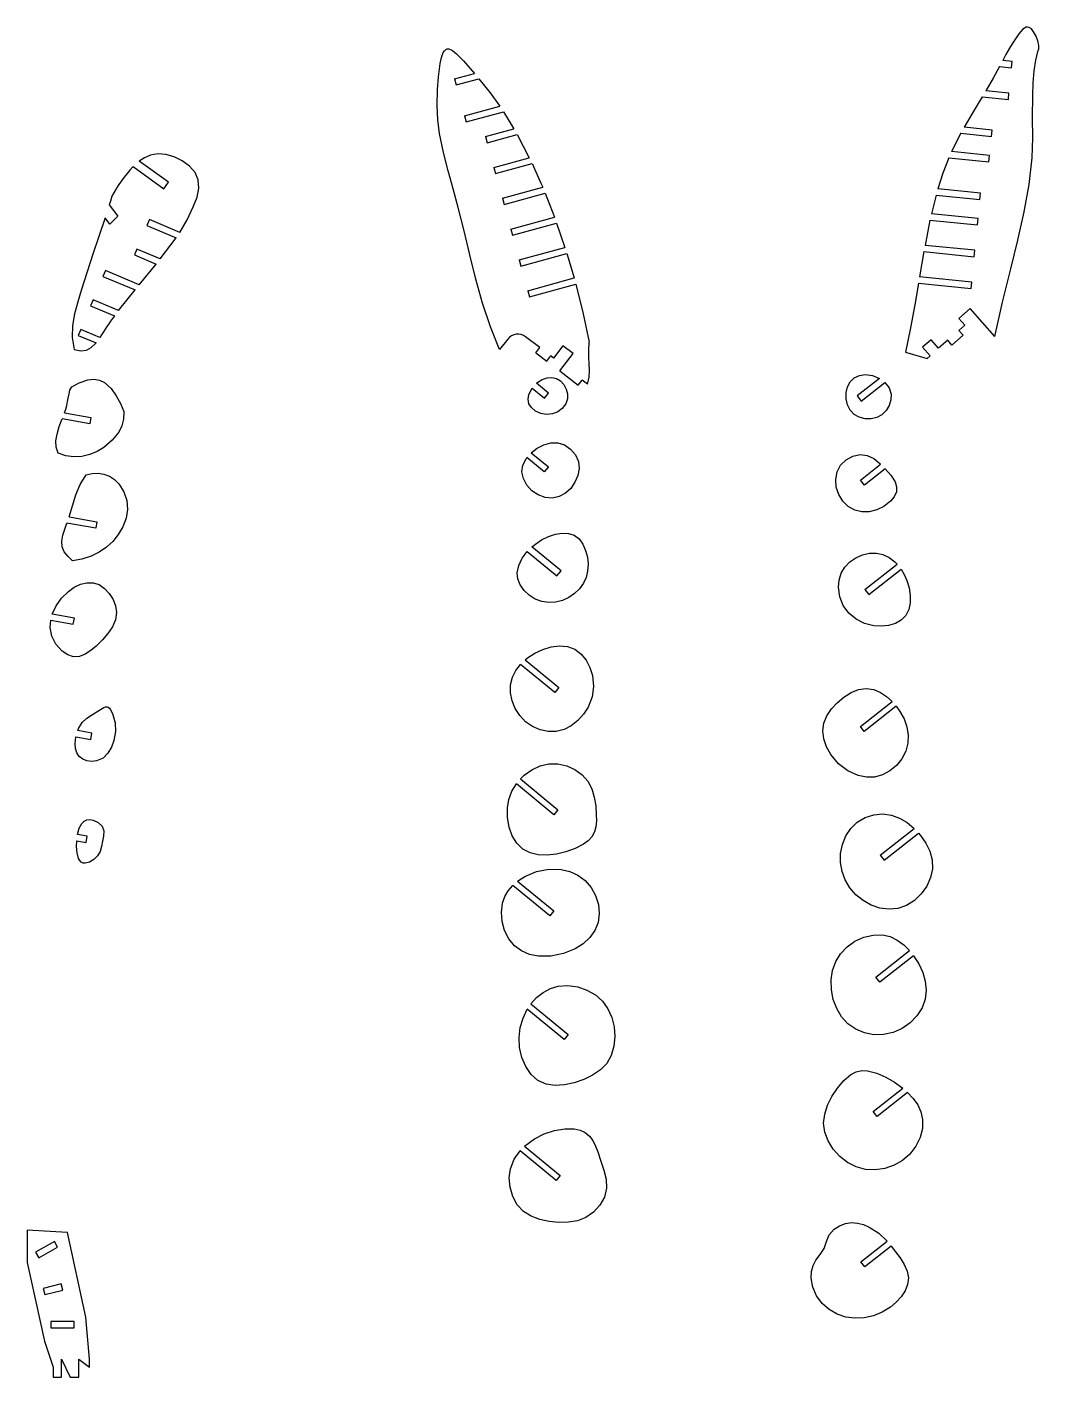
# Model space of a CAD drawing. Extents: x -2497 to 2877, y -2024 to 2358.
# Drawn here: x -1964 to -1489, y 782 to 1416 of the extents above; entities that cross this region are included whole.
import ezdxf

# ---------------------------------------------------------------- set-up
doc = ezdxf.new("R2010")
doc.units = 0
doc.layers.get('0').update_dxf_attribs({"linetype": 'CONTINUOUS'})

msp = doc.modelspace()

# ---------------------------------------------------------------- linework, layer by layer
at = {"color": 7, "linetype": 'CONTINUOUS'}
for p, q in [((-1763.33, 1391.83), (-1753.96, 1394.39)), ((-1507.38, 1397.59), (-1501.79, 1397.04)), ((-1501.49, 1400.02), (-1505.9, 1400.46)), ((-1501.79, 1397.04), (-1501.49, 1400.02)), ((-1763.33, 1391.83), (-1762.54, 1388.93)), ((-1762.54, 1388.93), (-1751.81, 1391.87)), ((-1515.53, 1383.33), (-1503.28, 1382.11)), ((-1502.98, 1385.1), (-1513.8, 1386.17)), ((-1503.28, 1382.11), (-1502.98, 1385.1)), ((-1758.58, 1374.47), (-1742.01, 1379)), ((-1757.79, 1371.57), (-1740.25, 1376.37)), ((-1740.25, 1376.37), (-1735.35, 1368.38)), ((-1758.58, 1374.47), (-1757.79, 1371.57)), ((-1510.91, 1367.8), (-1524.07, 1369.11)), ((-1748.72, 1364.72), (-1735.35, 1368.38)), ((-1748.72, 1364.72), (-1747.93, 1361.83)), ((-1747.93, 1361.83), (-1733.83, 1365.69)), ((-1733.83, 1365.69), (-1728.16, 1354.8)), ((-1525.66, 1366.25), (-1529.96, 1357.64)), ((-1525.66, 1366.25), (-1511.21, 1364.81)), ((-1511.21, 1364.81), (-1510.91, 1367.8)), ((-1512.1, 1355.86), (-1529.96, 1357.64)), ((-1914.2, 1350.6), (-1899.77, 1340.23)), ((-1897.61, 1343.24), (-1911.36, 1353.12)), ((-1744.76, 1350.25), (-1728.16, 1354.8)), ((-1744.76, 1350.25), (-1743.97, 1347.36)), ((-1743.97, 1347.36), (-1726.84, 1352.05)), ((-1531.22, 1354.75), (-1512.4, 1352.87)), ((-1512.4, 1352.87), (-1512.1, 1355.86)), ((-1899.77, 1340.23), (-1897.61, 1343.24)), ((-1740.8, 1335.79), (-1721.89, 1340.96)), ((-1740.01, 1332.89), (-1720.73, 1338.17)), ((-1720.73, 1338.17), (-1716.35, 1326.93)), ((-1537.21, 1337.26), (-1539.42, 1328.43)), ((-1537.21, 1337.26), (-1516.6, 1335.2)), ((-1516.3, 1338.19), (-1536.38, 1340.19)), ((-1516.6, 1335.2), (-1516.3, 1338.19)), ((-1925.36, 1332.63), (-1921.3, 1327.4)), ((-1740.8, 1335.79), (-1740.01, 1332.89)), ((-1925.02, 1323.66), (-1927.27, 1326.56)), ((-1921.3, 1327.4), (-1925.02, 1323.66)), ((-1906.54, 1325.72), (-1907.7, 1322.96)), ((-1892.29, 1319.74), (-1906.54, 1325.72)), ((-1736.84, 1321.32), (-1716.35, 1326.93)), ((-1540.07, 1325.48), (-1542.38, 1313.65)), ((-1540.07, 1325.48), (-1517.79, 1323.26)), ((-1517.49, 1326.24), (-1539.42, 1328.43)), ((-1517.79, 1323.26), (-1517.49, 1326.24)), ((-1907.7, 1322.96), (-1894.01, 1317.21)), ((-1736.84, 1321.32), (-1736.05, 1318.42)), ((-1736.05, 1318.42), (-1715.32, 1324.1)), ((-1715.32, 1324.1), (-1711.43, 1312.72)), ((-1912.35, 1311.89), (-1913.51, 1309.13)), ((-1901.45, 1307.32), (-1912.35, 1311.89)), ((-1901.45, 1307.32), (-1894.01, 1317.21)), ((-1732.88, 1306.85), (-1711.43, 1312.72)), ((-1518.98, 1311.32), (-1542.38, 1313.65)), ((-1913.51, 1309.13), (-1903.38, 1304.88)), ((-1732.88, 1306.85), (-1732.09, 1303.96)), ((-1732.09, 1303.96), (-1710.52, 1309.86)), ((-1710.52, 1309.86), (-1707.09, 1298.36)), ((-1542.91, 1310.69), (-1544.95, 1298.83)), ((-1542.91, 1310.69), (-1519.27, 1308.33)), ((-1519.27, 1308.33), (-1518.98, 1311.32)), ((-1927.16, 1301.84), (-1928.32, 1299.07)), ((-1911.25, 1295.16), (-1927.16, 1301.84)), ((-1911.25, 1295.16), (-1903.38, 1304.88)), ((-1928.32, 1299.07), (-1913.24, 1292.74)), ((-1728.92, 1292.38), (-1707.09, 1298.36)), ((-1728.13, 1289.49), (-1706.29, 1295.46)), ((-1545.45, 1295.87), (-1520.76, 1293.41)), ((-1520.47, 1296.39), (-1544.95, 1298.83)), ((-1520.76, 1293.41), (-1520.47, 1296.39)), ((-1932.96, 1288.01), (-1934.12, 1285.24)), ((-1921.09, 1283.03), (-1932.96, 1288.01)), ((-1921.09, 1283.03), (-1913.24, 1292.74)), ((-1728.92, 1292.38), (-1728.13, 1289.49)), ((-1934.12, 1285.24), (-1922.95, 1280.55)), ((-1521.24, 1283.96), (-1526.53, 1279.27)), ((-1509.69, 1270.93), (-1521.24, 1283.96)), ((-1938.77, 1274.18), (-1939.93, 1271.41)), ((-1929.74, 1270.39), (-1938.77, 1274.18)), ((-1526.53, 1279.27), (-1523.78, 1276.17)), ((-1523.78, 1276.17), (-1526.5, 1273.75)), ((-1939.93, 1271.41), (-1931.57, 1267.9)), ((-1738.3, 1269.64), (-1742.11, 1264.7)), ((-1723.21, 1265.63), (-1729.9, 1270.75)), ((-1539.57, 1269.34), (-1543.5, 1265.86)), ((-1536.01, 1265.33), (-1539.57, 1269.34)), ((-1531.76, 1269.1), (-1536.01, 1265.33)), ((-1529.77, 1266.85), (-1531.76, 1269.1)), ((-1529.77, 1266.85), (-1524.51, 1271.51)), ((-1524.51, 1271.51), (-1526.5, 1273.75)), ((-1725.03, 1263.24), (-1723.21, 1265.63)), ((-1725.03, 1263.24), (-1719.92, 1259.33)), ((-1719.92, 1259.33), (-1718.1, 1261.72)), ((-1716.85, 1260.76), (-1718.1, 1261.72)), ((-1712.43, 1266.53), (-1716.85, 1260.76)), ((-1713.86, 1254.69), (-1707.62, 1262.84)), ((-1707.62, 1262.84), (-1712.43, 1266.53)), ((-1551.55, 1263.58), (-1541.36, 1260.59)), ((-1543.5, 1265.86), (-1539.94, 1261.85)), ((-1539.94, 1261.85), (-1541.36, 1260.59)), ((-1719.19, 1244.3), (-1724.82, 1248.92)), ((-1713.86, 1254.69), (-1705.15, 1248.03)), ((-1705.15, 1248.03), (-1703.33, 1250.42)), ((-1700.78, 1248.46), (-1703.33, 1250.42)), ((-1563.72, 1251.2), (-1574.2, 1242.94)), ((-1572.34, 1240.58), (-1561.22, 1249.35)), ((-1726.84, 1246.69), (-1721.1, 1241.98)), ((-1721.1, 1241.98), (-1719.19, 1244.3)), ((-1574.2, 1242.94), (-1572.34, 1240.58)), ((-1934.5, 1229.83), (-1947.5, 1232.18)), ((-1946.38, 1235.03), (-1933.97, 1232.78)), ((-1933.97, 1232.78), (-1934.5, 1229.83)), ((-1721.13, 1207.36), (-1729.28, 1214.04)), ((-1727.25, 1216.26), (-1719.23, 1209.68)), ((-1572.73, 1203.5), (-1563.29, 1210.94)), ((-1719.23, 1209.68), (-1721.13, 1207.36)), ((-1561.17, 1208.8), (-1570.87, 1201.15)), ((-1570.87, 1201.15), (-1572.73, 1203.5)), ((-1944.22, 1186.16), (-1931.15, 1183.79)), ((-1931.69, 1180.84), (-1945.2, 1183.29)), ((-1931.15, 1183.79), (-1931.69, 1180.84)), ((-1729.14, 1169.97), (-1715.17, 1158.52)), ((-1713.27, 1160.84), (-1726.99, 1172.09)), ((-1715.17, 1158.52), (-1713.27, 1160.84)), ((-1570.63, 1152.05), (-1555.52, 1163.95)), ((-1568.77, 1149.69), (-1553.65, 1161.61)), ((-1570.63, 1152.05), (-1568.77, 1149.69)), ((-1952.82, 1137.68), (-1942.24, 1135.76)), ((-1941.7, 1138.71), (-1952.08, 1140.59)), ((-1942.24, 1135.76), (-1941.7, 1138.71)), ((-1716.19, 1103.73), (-1732.27, 1116.92)), ((-1730.11, 1119.03), (-1714.29, 1106.05)), ((-1714.29, 1106.05), (-1716.19, 1103.73)), ((-1572.76, 1087.82), (-1557.88, 1099.55)), ((-1555.89, 1097.3), (-1570.9, 1085.47)), ((-1933.49, 1084.65), (-1940.18, 1085.86)), ((-1934.02, 1081.7), (-1933.49, 1084.65)), ((-1570.9, 1085.47), (-1572.76, 1087.82)), ((-1941.01, 1082.97), (-1934.02, 1081.7)), ((-1716.63, 1046.37), (-1734.25, 1060.82)), ((-1732.36, 1063.15), (-1714.73, 1048.69)), ((-1714.73, 1048.69), (-1716.63, 1046.37)), ((-1563.5, 1027.38), (-1547.54, 1039.96)), ((-1940.65, 1034.17), (-1936.23, 1033.37)), ((-1935.69, 1036.32), (-1940.27, 1037.15)), ((-1936.23, 1033.37), (-1935.69, 1036.32)), ((-1561.64, 1025.03), (-1545.47, 1037.77)), ((-1563.5, 1027.38), (-1561.64, 1025.03)), ((-1733.65, 1015.21), (-1716.69, 1001.3)), ((-1718.6, 998.98), (-1735.93, 1013.2)), ((-1716.69, 1001.3), (-1718.6, 998.98)), ((-1565.48, 970.06), (-1549.62, 982.56)), ((-1547.77, 980.2), (-1563.63, 967.71)), ((-1563.63, 967.71), (-1565.48, 970.06)), ((-1727.43, 957.55), (-1709.94, 943.21)), ((-1711.84, 940.89), (-1729.09, 955.04)), ((-1709.94, 943.21), (-1711.84, 940.89)), ((-1566.75, 907.08), (-1552.83, 918.05)), ((-1550.55, 916.03), (-1564.9, 904.72)), ((-1564.9, 904.72), (-1566.75, 907.08)), ((-1715.51, 874.72), (-1732.52, 888.67)), ((-1730.39, 890.8), (-1713.6, 877.03)), ((-1713.6, 877.03), (-1715.51, 874.72)), ((-1944.96, 850.29), (-1963.97, 851.32)), ((-1963.97, 851.32), (-1963.97, 836.14)), ((-1936.42, 810.52), (-1944.96, 850.29)), ((-1951.09, 846.03), (-1959.94, 841.06)), ((-1958.47, 838.44), (-1949.62, 843.42)), ((-1949.62, 843.42), (-1951.09, 846.03)), ((-1572.5, 836.51), (-1560.22, 846.18)), ((-1558.27, 843.9), (-1570.64, 834.15)), ((-1959.94, 841.06), (-1958.47, 838.44)), ((-1963.97, 836.14), (-1955.75, 799.18)), ((-1570.64, 834.15), (-1572.5, 836.51)), ((-1947.92, 826.15), (-1956.38, 824.01)), ((-1956.38, 824.01), (-1955.65, 821.1)), ((-1947.18, 823.24), (-1947.92, 826.15)), ((-1955.65, 821.1), (-1947.18, 823.24)), ((-1941.82, 808.52), (-1952.84, 808.52)), ((-1952.84, 808.52), (-1952.84, 805.52)), ((-1952.84, 805.52), (-1941.82, 805.52)), ((-1941.82, 805.52), (-1941.82, 808.52)), ((-1934.59, 790.83), (-1936.42, 810.52)), ((-1955.75, 799.18), (-1951.73, 787)), ((-1951.73, 787), (-1951.73, 782.42)), ((-1947.79, 790.83), (-1943.75, 782.42)), ((-1947.79, 782.42), (-1947.79, 790.83)), ((-1939.61, 790.83), (-1934.59, 787)), ((-1939.61, 782.42), (-1939.61, 790.83)), ((-1934.59, 787), (-1934.59, 790.83)), ((-1951.73, 782.42), (-1947.79, 782.42)), ((-1943.75, 782.42), (-1939.61, 782.42))]:
    msp.add_line(p, q, dxfattribs=at)
at = {"color": 7, "linetype": 'CONTINUOUS', "flags": 128}
for points in [[(-1509.69, 1270.93), (-1505.96, 1287.06), (-1502.27, 1302.03), (-1498.83, 1316.07), (-1495.86, 1329.39), (-1493.56, 1342.23), (-1492.16, 1354.81), (-1491.82, 1364.09), (-1491.92, 1373.71), (-1491.85, 1384.01), (-1491.61, 1389.99), (-1491.16, 1395.6), (-1490.44, 1400.56), (-1489.42, 1404.62), (-1489.01, 1405.95), (-1488.89, 1407.53), (-1489.39, 1409.72), (-1490.29, 1411.89), (-1491.46, 1413.95), (-1492.48, 1415.22), (-1493.5, 1415.98), (-1494.24, 1416.15), (-1494.98, 1416.03), (-1496.44, 1415.11), (-1498.28, 1412.99), (-1499.95, 1410.55), (-1501.42, 1408.27), (-1502.71, 1406.18), (-1504.43, 1403.18), (-1505.9, 1400.46)], [(-1742.11, 1264.7), (-1746.4, 1275.38), (-1750.06, 1286.49), (-1753.24, 1297.84), (-1756.1, 1309.23), (-1758.8, 1320.48), (-1761.5, 1331.4), (-1763.87, 1340.17), (-1766.29, 1348.66), (-1768.52, 1357.2), (-1770.27, 1366.16), (-1771.05, 1372.54), (-1771.42, 1379.38), (-1771.31, 1386.77), (-1770.86, 1392.75), (-1770.03, 1399.03), (-1769.4, 1401.88), (-1768.54, 1404.15), (-1768.01, 1404.99), (-1767.4, 1405.58), (-1766.7, 1405.88), (-1765.92, 1405.87), (-1764.19, 1405.07), (-1762.27, 1403.5), (-1759.12, 1400.24), (-1753.96, 1394.39)], [(-1507.38, 1397.59), (-1510.34, 1392.06), (-1513.8, 1386.17)], [(-1751.81, 1391.87), (-1746.55, 1385.29), (-1742.01, 1379)], [(-1515.53, 1383.33), (-1519.82, 1376.33), (-1524.07, 1369.11)], [(-1885.92, 1331.78), (-1884.02, 1336.3), (-1883.25, 1340.5), (-1883.6, 1344.34), (-1885.1, 1347.8), (-1887.7, 1350.83), (-1891.09, 1353.33), (-1894.93, 1355.18), (-1898.86, 1356.28), (-1902.59, 1356.54), (-1906.07, 1355.93), (-1908.75, 1354.8), (-1911.36, 1353.12)], [(-1726.84, 1352.05), (-1722.73, 1342.92), (-1721.89, 1340.96)], [(-1531.22, 1354.75), (-1534.01, 1347.52), (-1536.38, 1340.19)], [(-1924.13, 1336.77), (-1924.81, 1334.45), (-1925.36, 1332.63)], [(-1892.29, 1319.74), (-1888.76, 1325.65), (-1885.92, 1331.78)], [(-1927.27, 1326.56), (-1932.99, 1309.59), (-1938.58, 1292.52), (-1940.18, 1287.07), (-1941.6, 1281.55), (-1942.55, 1275.98), (-1942.74, 1270.39), (-1941.85, 1264.77)], [(-1706.29, 1295.46), (-1702.8, 1281.54), (-1700.02, 1268.17)], [(-1545.45, 1295.87), (-1547.21, 1285.73), (-1549.21, 1274.99), (-1551.55, 1263.58)], [(-1941.85, 1264.77), (-1938.7, 1264.13), (-1936.04, 1264.52), (-1933.78, 1265.75), (-1931.82, 1267.61), (-1931.57, 1267.9)], [(-1700.78, 1248.46), (-1700.1, 1251.84), (-1699.96, 1254.97), (-1700.1, 1258.19), (-1700.24, 1261.02), (-1700.25, 1264.29), (-1700.02, 1268.17)], [(-1942.97, 1247.19), (-1939.47, 1249.18), (-1935.39, 1250.54), (-1932.6, 1250.83), (-1929.94, 1250.44), (-1927.54, 1249.26), (-1924.49, 1246.4), (-1922.04, 1243), (-1920.1, 1239.43), (-1918.5, 1235.65)], [(-1724.82, 1248.92), (-1724.18, 1249.43), (-1722.08, 1250.67), (-1719.83, 1251.4), (-1717.57, 1251.57), (-1715.41, 1251.12), (-1713.49, 1249.99), (-1711.92, 1248.29), (-1710.79, 1246.19), (-1710.2, 1243.9), (-1710.23, 1241.59), (-1711.08, 1239.18), (-1712.67, 1237.11), (-1714.81, 1235.51), (-1717.34, 1234.5), (-1720.06, 1234.21), (-1722.78, 1234.68), (-1725.24, 1235.81), (-1727.2, 1237.48), (-1728.31, 1239.32), (-1728.68, 1241.4), (-1728.35, 1243.6), (-1726.84, 1246.69)], [(-1561.22, 1249.35), (-1559.27, 1246.82), (-1558.32, 1243.87), (-1558.39, 1241.18), (-1559.19, 1238.54), (-1560.62, 1236.12), (-1562.6, 1234.15), (-1565.02, 1232.81), (-1567.74, 1232.18), (-1570.55, 1232.23), (-1573.25, 1232.94), (-1575.64, 1234.31), (-1577.51, 1236.31), (-1578.76, 1238.82), (-1579.38, 1241.63), (-1579.37, 1244.51), (-1578.74, 1247.25), (-1577.47, 1249.62), (-1575.59, 1251.42), (-1573.22, 1252.54), (-1570.55, 1252.98), (-1567.04, 1252.56), (-1563.72, 1251.2)], [(-1946.38, 1235.03), (-1945.74, 1236.82), (-1945.28, 1238.47), (-1944.88, 1240.36), (-1944.58, 1241.94), (-1944.21, 1243.93), (-1943.79, 1245.71), (-1942.97, 1247.19)], [(-1949.35, 1216.11), (-1950.25, 1218.98), (-1950.37, 1221.89), (-1949.88, 1224.99), (-1948.8, 1228.69), (-1947.5, 1232.18)], [(-1918.5, 1235.65), (-1918.65, 1232.08), (-1919.45, 1228.89), (-1920.85, 1226.02), (-1923.92, 1222.14), (-1927.96, 1218.72), (-1931.09, 1216.84), (-1934.51, 1215.41), (-1938.16, 1214.55), (-1941.96, 1214.37), (-1945.78, 1214.91), (-1949.35, 1216.11)], [(-1727.25, 1216.26), (-1724.46, 1218.39), (-1721.37, 1219.99), (-1718.08, 1220.93), (-1714.79, 1220.99), (-1711.62, 1219.98), (-1708.79, 1218.01), (-1706.54, 1215.32), (-1705.13, 1212.2), (-1704.77, 1208.89), (-1705.36, 1205.58), (-1706.74, 1202.43), (-1708.74, 1199.58), (-1711.24, 1197.26), (-1714.16, 1195.68), (-1717.37, 1195.03), (-1720.72, 1195.34), (-1723.96, 1196.52), (-1726.9, 1198.49), (-1729.29, 1201.1), (-1730.94, 1204.14), (-1731.63, 1207.35), (-1731.17, 1210.52), (-1729.68, 1213.49), (-1729.28, 1214.04)], [(-1561.17, 1208.8), (-1558.51, 1205.76), (-1556.45, 1202.6), (-1555.71, 1200.28), (-1555.86, 1197.94), (-1556.91, 1195.65), (-1558.65, 1193.52), (-1561.66, 1191.13), (-1565.04, 1189.43), (-1568.56, 1188.55), (-1572.06, 1188.51), (-1575.39, 1189.37), (-1578.4, 1191.13), (-1580.95, 1193.63), (-1582.88, 1196.7), (-1584.04, 1200.16), (-1584.33, 1203.77), (-1583.69, 1207.29), (-1582.06, 1210.46), (-1579.47, 1213.01), (-1576.25, 1214.74), (-1572.81, 1215.47), (-1569.53, 1215.02), (-1566.5, 1213.54), (-1563.67, 1211.3), (-1563.29, 1210.94)], [(-1944.22, 1186.16), (-1942.63, 1191.44), (-1941.05, 1196.49), (-1939.06, 1201.34), (-1936.22, 1205.98)], [(-1936.22, 1205.98), (-1933.41, 1206.57), (-1930.58, 1206.68), (-1927.83, 1206.25), (-1925.26, 1205.24), (-1922.94, 1203.67), (-1920.92, 1201.66), (-1918.55, 1198.02), (-1917.14, 1193.94), (-1916.82, 1189.73), (-1917.49, 1185.57), (-1918.98, 1181.59), (-1921.1, 1177.91), (-1923.7, 1174.66), (-1926.65, 1171.92), (-1930.02, 1169.64), (-1933.87, 1167.77), (-1938.18, 1166.31), (-1942.54, 1165.6)], [(-1942.54, 1165.6), (-1944.68, 1167.53), (-1946.45, 1169.74), (-1947.47, 1172.18), (-1947.63, 1174.79), (-1947.14, 1177.58), (-1946.25, 1180.43), (-1945.2, 1183.29)], [(-1726.99, 1172.09), (-1722.37, 1175.41), (-1719.19, 1176.99), (-1715.93, 1178.08), (-1712.74, 1178.6), (-1709.73, 1178.45), (-1707.04, 1177.55), (-1704.78, 1175.84), (-1703.01, 1173.4), (-1701.72, 1170.46), (-1700.92, 1167.23), (-1700.6, 1163.94), (-1700.77, 1160.78), (-1701.47, 1157.79), (-1702.73, 1155.01), (-1704.57, 1152.46), (-1706.9, 1150.22), (-1709.62, 1148.37), (-1712.62, 1146.98), (-1715.8, 1146.14), (-1719.06, 1145.93), (-1722.29, 1146.42), (-1725.38, 1147.61), (-1728.19, 1149.4), (-1730.57, 1151.66), (-1732.39, 1154.26), (-1733.5, 1157.07), (-1733.79, 1159.98), (-1733.12, 1163.44), (-1731.52, 1166.81), (-1729.14, 1169.97)], [(-1553.65, 1161.61), (-1552.12, 1159.08), (-1550.88, 1156.35), (-1549.84, 1152.88), (-1549.31, 1149.35), (-1549.36, 1145.89), (-1550.05, 1142.69), (-1551.42, 1139.9), (-1553.53, 1137.69), (-1556.29, 1136.12), (-1559.5, 1135.17), (-1562.93, 1134.82), (-1566.38, 1135.05), (-1570.78, 1136.19), (-1574.78, 1138.22), (-1578.17, 1141.05), (-1580.78, 1144.59), (-1582.43, 1148.73), (-1583, 1153.19), (-1582.7, 1156.53), (-1581.72, 1159.71), (-1580.04, 1162.59), (-1577.73, 1165.06), (-1574.92, 1167.03), (-1571.8, 1168.43), (-1568.52, 1169.19), (-1565.25, 1169.23), (-1562.14, 1168.51), (-1559.25, 1167.08), (-1556.63, 1165.06), (-1555.52, 1163.95)], [(-1952.08, 1140.59), (-1950.3, 1144.51), (-1947.75, 1148.1), (-1944.55, 1151.22), (-1941.81, 1153.14), (-1938.89, 1154.53), (-1935.91, 1155.29), (-1932.96, 1155.28), (-1930.14, 1154.38), (-1927.56, 1152.64), (-1925.33, 1150.26), (-1923.58, 1147.45), (-1922.42, 1144.41), (-1921.96, 1141.35), (-1922.44, 1137.87), (-1923.86, 1134.6), (-1926, 1131.49), (-1928.6, 1128.48), (-1931.47, 1125.56), (-1933.99, 1123.39), (-1936.62, 1121.69), (-1939.33, 1120.68), (-1942.1, 1120.55), (-1944.86, 1121.44), (-1947.48, 1123.16), (-1950.41, 1126.4), (-1952.33, 1130.23), (-1953.05, 1134.3), (-1952.82, 1137.68)], [(-1730.11, 1119.03), (-1728.96, 1119.97), (-1725.56, 1122.2), (-1721.84, 1123.94), (-1717.93, 1125.11), (-1714.02, 1125.59), (-1710.26, 1125.28), (-1706.84, 1124.07), (-1703.9, 1121.9), (-1701.52, 1118.93), (-1699.73, 1115.43), (-1698.57, 1111.68), (-1698.05, 1106.63), (-1698.72, 1101.67), (-1700.59, 1096.89), (-1702.72, 1093.55), (-1705.36, 1090.6), (-1708.44, 1088.17), (-1711.85, 1086.42), (-1715.51, 1085.48), (-1719.3, 1085.44), (-1723.07, 1086.22), (-1726.65, 1087.78), (-1729.88, 1090.03), (-1732.62, 1092.89), (-1734.77, 1096.22), (-1736.26, 1099.85), (-1737.01, 1103.62), (-1736.94, 1107.37), (-1736.01, 1110.96), (-1734.43, 1114.07), (-1732.27, 1116.92)], [(-1555.89, 1097.3), (-1554.18, 1094.9), (-1552.24, 1091.33), (-1550.92, 1087.6), (-1550.31, 1083.77), (-1550.47, 1079.95), (-1551.48, 1076.21), (-1553.32, 1072.68), (-1555.83, 1069.52), (-1558.89, 1066.91), (-1562.35, 1065.03), (-1566.06, 1064.03), (-1569.88, 1063.97), (-1573.71, 1064.77), (-1578.59, 1066.99), (-1582.97, 1070.34), (-1586.56, 1074.58), (-1588.57, 1078.17), (-1589.87, 1081.94), (-1590.36, 1085.74), (-1589.93, 1089.42), (-1588.53, 1092.84), (-1586.33, 1096.01), (-1583.58, 1098.93), (-1580.47, 1101.58), (-1577.11, 1103.75), (-1573.58, 1105.2), (-1569.97, 1105.69), (-1566.36, 1105.08), (-1563.36, 1103.79), (-1560.5, 1101.9), (-1557.88, 1099.55)], [(-1940.18, 1085.86), (-1939.77, 1086.83), (-1938.03, 1089.65), (-1935.82, 1091.7), (-1933.2, 1093.38), (-1930.26, 1095.23), (-1927.96, 1096.65), (-1927.12, 1096.97), (-1926.33, 1097.02), (-1925.79, 1096.84), (-1925.31, 1096.46), (-1924.87, 1095.93), (-1923.82, 1093.82), (-1922.6, 1089.52), (-1922.43, 1085.4), (-1923.15, 1081.2), (-1924.27, 1078.05), (-1925.96, 1075.21), (-1928.29, 1073), (-1931.31, 1071.7), (-1933.57, 1071.42), (-1935.81, 1071.65), (-1937.83, 1072.39), (-1939.42, 1073.64), (-1940.52, 1075.37), (-1941.14, 1077.46), (-1941.34, 1079.77), (-1941.01, 1082.97)], [(-1732.36, 1063.15), (-1730.52, 1064.93), (-1727, 1067.46), (-1723.13, 1069.27), (-1719.01, 1070.23), (-1714.79, 1070.26), (-1710.62, 1069.35), (-1706.74, 1067.62), (-1703.34, 1065.17), (-1700.65, 1062.12), (-1698.8, 1058.59), (-1697.64, 1054.69), (-1697, 1050.56), (-1696.71, 1046.31), (-1696.66, 1043.48), (-1696.87, 1040.76), (-1697.56, 1038.27), (-1698.82, 1036.06), (-1700.59, 1034.14), (-1702.79, 1032.49), (-1706.66, 1030.47), (-1710.97, 1028.96), (-1715.41, 1027.92), (-1719.79, 1027.4), (-1723.97, 1027.53), (-1727.83, 1028.44), (-1731.22, 1030.26), (-1734.03, 1033.02), (-1736.2, 1036.54), (-1737.69, 1040.61), (-1738.45, 1045.01), (-1738.44, 1049.53), (-1737.72, 1053.57), (-1736.31, 1057.36), (-1734.25, 1060.82)], [(-1545.47, 1037.77), (-1544.48, 1036.57), (-1542.01, 1033.01), (-1540.14, 1029.19), (-1539.04, 1025.17), (-1538.88, 1021.03), (-1539.77, 1016.86), (-1541.57, 1012.86), (-1544.15, 1009.21), (-1547.35, 1006.11), (-1551.05, 1003.76), (-1555.08, 1002.36), (-1559.3, 1001.98), (-1563.55, 1002.53), (-1567.66, 1003.91), (-1571.48, 1006.03), (-1574.85, 1008.78), (-1577.64, 1012.05), (-1579.81, 1015.74), (-1581.3, 1019.74), (-1582.06, 1023.93), (-1582.03, 1028.21), (-1581.2, 1032.44), (-1579.6, 1036.42), (-1577.27, 1039.98), (-1574.23, 1042.91), (-1570.57, 1045.05), (-1566.5, 1046.33), (-1562.28, 1046.73), (-1558.14, 1046.19), (-1554.32, 1044.79), (-1550.77, 1042.67), (-1547.54, 1039.96)], [(-1940.27, 1037.15), (-1939.45, 1040.04), (-1938.17, 1042.32), (-1937.13, 1043.34), (-1935.9, 1043.96), (-1934.45, 1044.15), (-1932.86, 1043.87), (-1930.51, 1042.75), (-1928.71, 1040.98), (-1927.93, 1038.8), (-1928.01, 1036.38), (-1928.52, 1033.89), (-1929.05, 1031.46), (-1929.7, 1029.18), (-1930.87, 1027.06), (-1932.56, 1025.39), (-1934.61, 1024.14), (-1936.65, 1023.6), (-1937.67, 1023.69), (-1938.53, 1024.13), (-1939.22, 1024.86), (-1939.77, 1025.86), (-1940.46, 1028.43), (-1940.71, 1031.45), (-1940.65, 1034.17)], [(-1733.65, 1015.21), (-1730.24, 1017.42), (-1724.82, 1019.66), (-1719.05, 1020.78), (-1713.27, 1020.69), (-1709.13, 1019.76), (-1705.31, 1018.06), (-1701.94, 1015.55), (-1699.17, 1012.26), (-1697.07, 1008.41), (-1695.75, 1004.23), (-1695.3, 999.96), (-1695.81, 995.83), (-1697.34, 992.05), (-1699.75, 988.69), (-1702.89, 985.81), (-1706.59, 983.44), (-1712.13, 981.15), (-1718, 979.95), (-1723.84, 979.95), (-1728, 980.8), (-1731.81, 982.43), (-1735.11, 984.88), (-1737.78, 988.14), (-1739.74, 992.01), (-1740.93, 996.25), (-1741.29, 1000.61), (-1740.75, 1004.84), (-1739.67, 1007.92), (-1738.04, 1010.71), (-1735.93, 1013.2)], [(-1547.77, 980.2), (-1545.37, 976.4), (-1543.49, 972.37), (-1542.26, 968.21), (-1541.81, 964), (-1542.29, 959.75), (-1543.81, 955.67), (-1546.23, 951.91), (-1549.4, 948.63), (-1553.16, 945.97), (-1557.35, 944.1), (-1561.81, 943.14), (-1566.35, 943.09), (-1570.79, 943.93), (-1574.92, 945.63), (-1578.56, 948.16), (-1581.56, 951.46), (-1583.87, 955.36), (-1585.48, 959.67), (-1586.34, 964.22), (-1586.45, 968.81), (-1585.77, 973.27), (-1584.28, 977.42), (-1582.01, 981.14), (-1578.99, 984.35), (-1575.3, 986.96), (-1571.14, 988.84), (-1566.74, 989.87), (-1562.35, 989.95), (-1558.75, 989.15), (-1555.41, 987.56), (-1552.36, 985.32), (-1549.62, 982.56)], [(-1727.43, 957.55), (-1724.78, 960.55), (-1721.72, 962.99), (-1718.29, 964.78), (-1714.54, 965.83), (-1710.01, 966.13), (-1705.45, 965.51), (-1701.09, 964.04), (-1697.15, 961.79), (-1693.85, 958.81), (-1691.28, 955.23), (-1689.44, 951.17), (-1688.35, 946.77), (-1688, 942.2), (-1688.44, 937.66), (-1689.7, 933.39), (-1691.81, 929.64), (-1694.78, 926.56), (-1698.43, 924.1), (-1702.58, 922.12), (-1707.03, 920.56), (-1711.59, 919.56), (-1716.08, 919.29), (-1720.31, 919.93), (-1724.1, 921.66), (-1727.31, 924.49), (-1729.87, 928.17), (-1731.71, 932.48), (-1732.76, 937.17), (-1732.97, 941.84), (-1732.38, 946.46), (-1731.07, 950.91), (-1729.09, 955.04)], [(-1550.55, 916.03), (-1547.93, 913.18), (-1545.83, 910.11), (-1544.33, 906.83), (-1543.55, 903.37), (-1543.63, 899.12), (-1544.73, 894.84), (-1546.74, 890.76), (-1549.53, 887.1), (-1552.97, 884.07), (-1556.93, 881.79), (-1561.23, 880.31), (-1565.73, 879.66), (-1570.26, 879.88), (-1574.66, 881.02), (-1578.77, 883.07), (-1582.45, 885.91), (-1585.56, 889.34), (-1587.94, 893.22), (-1589.46, 897.37), (-1589.98, 901.63), (-1589.5, 905.87), (-1588.16, 910.05), (-1586.13, 914.1), (-1583.55, 917.98), (-1580.57, 921.55), (-1577.21, 924.39), (-1574.74, 925.65), (-1572.11, 926.23), (-1569.33, 926.16), (-1565.08, 925.11), (-1560.8, 923.22), (-1556.66, 920.82), (-1552.83, 918.05)], [(-1730.39, 890.8), (-1725.71, 894.23), (-1721.14, 896.54), (-1716.34, 898.17), (-1711.56, 898.99), (-1707.06, 898.91), (-1704.34, 898.29), (-1701.94, 897.18), (-1699.92, 895.54), (-1698.33, 893.4), (-1697.06, 890.86), (-1696, 888.07), (-1694.56, 883.71), (-1693.12, 879.45), (-1692.06, 875.27), (-1691.87, 871.09), (-1692.91, 866.91), (-1695.03, 863.05), (-1698, 859.76), (-1701.59, 857.26), (-1705.58, 855.72), (-1709.84, 855.03), (-1714.27, 854.98), (-1718.78, 855.4), (-1723.18, 856.34), (-1727.28, 857.9), (-1730.88, 860.19), (-1733.79, 863.32), (-1735.9, 867.18), (-1737.17, 871.47), (-1737.54, 875.9), (-1737, 880.2), (-1735.32, 884.63), (-1732.52, 888.67)], [(-1558.27, 843.9), (-1556.22, 841.24), (-1554.1, 838.32), (-1552.21, 835.29), (-1550.81, 832.17), (-1550.2, 829), (-1550.58, 825.81), (-1551.77, 822.87), (-1553.6, 820.08), (-1555.93, 817.52), (-1558.61, 815.27), (-1562.5, 812.86), (-1566.64, 811.16), (-1570.93, 810.2), (-1575.27, 809.99), (-1579.55, 810.57), (-1583.66, 811.95), (-1587.46, 814.11), (-1590.75, 816.99), (-1593.37, 820.49), (-1595.1, 824.55), (-1595.81, 828.96), (-1595.66, 831.9), (-1594.97, 834.71), (-1593.71, 837.27), (-1591.6, 839.98), (-1589.74, 842.77), (-1588.69, 846), (-1587.34, 849.14), (-1585.02, 851.75), (-1582.55, 853.4), (-1579.79, 854.48), (-1576.91, 854.9), (-1574.04, 854.69), (-1571.24, 853.96), (-1568.57, 852.82), (-1564.06, 849.87), (-1560.22, 846.18)]]:
    msp.add_lwpolyline(points, dxfattribs=at)
at = {"color": 7, "linetype": 'CONTINUOUS'}
for centre, radius, start, end in [((-1862.04, 1302.66), 70.84, 137.41583, 151.21866), ((-1799.2, 1190.51), 153.04, 143.95936, 148.53708), ((-1733.55, 1265.98), 6, 52.57872, 142.40364)]:
    msp.add_arc(centre, radius, start, end, dxfattribs=at)

doc.saveas('drawing.dxf')
